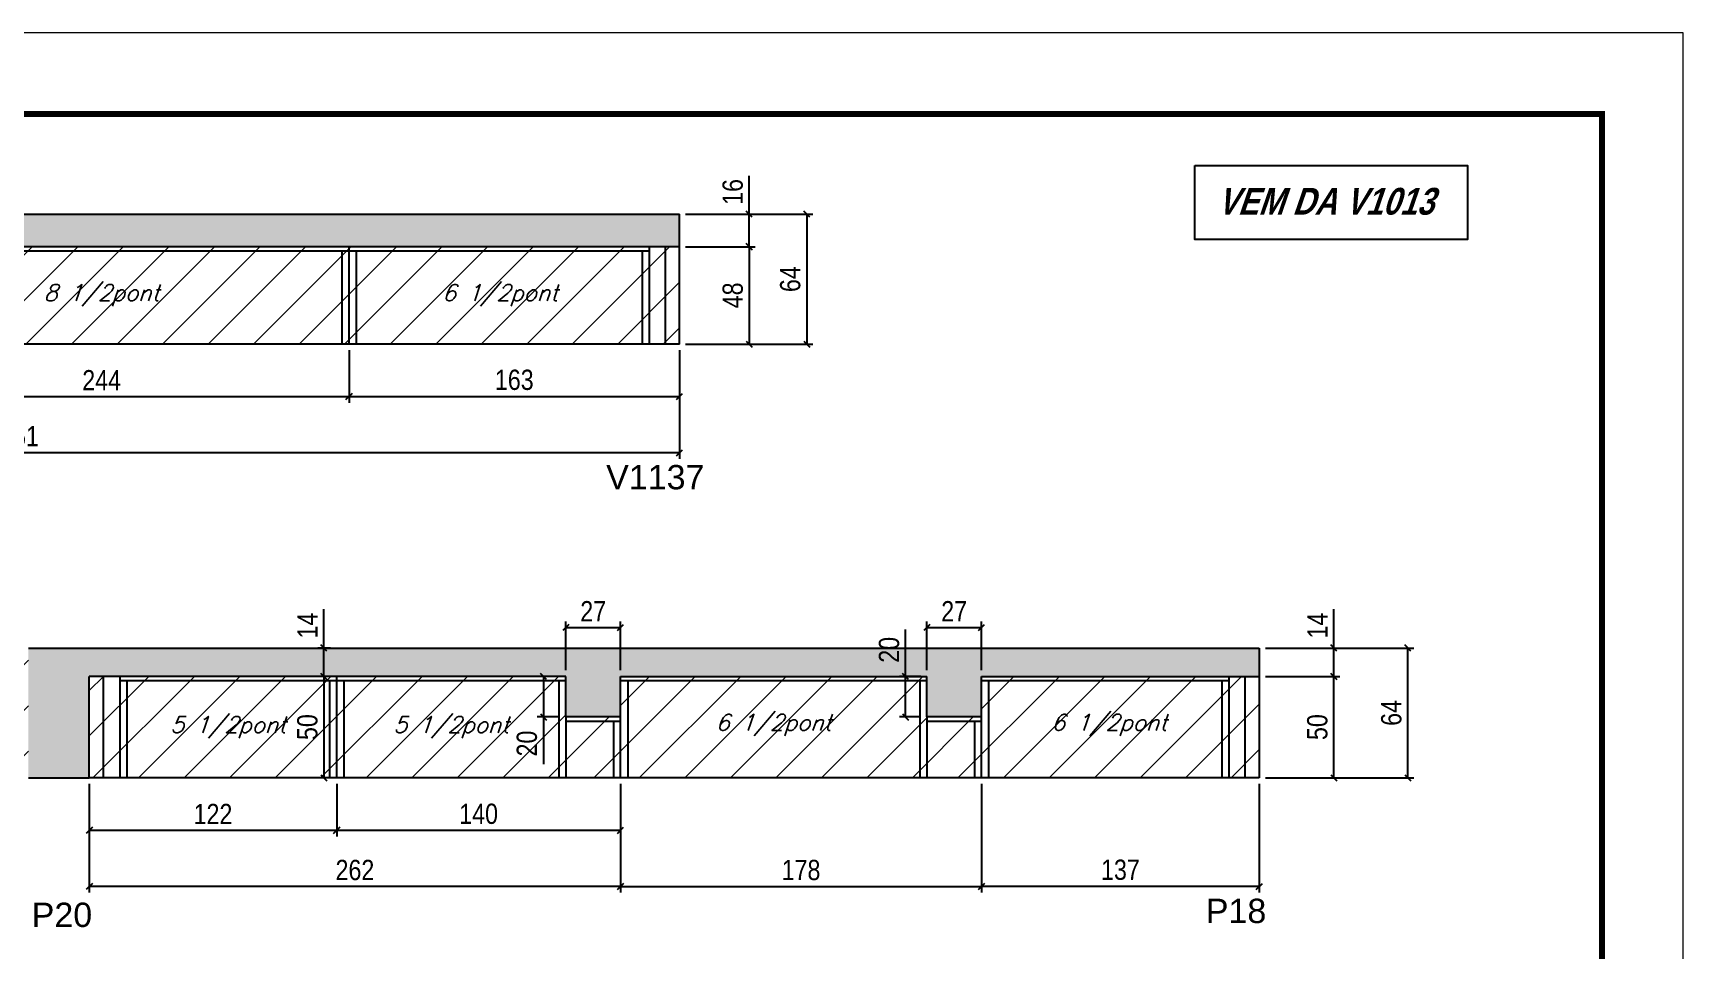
# Model space of a CAD drawing. Extents: x 3309 to 9563, y -2522 to 14608.
# Drawn here: x 5579 to 6393, y 10710 to 11162 of the extents above; entities that cross this region are included whole.
import ezdxf

# ---------------------------------------------------------------- set-up
doc = ezdxf.new("R2010")
doc.units = 0
doc.linetypes.add('DASHED', pattern=[0.75, 0.5, -0.25])
for name, color, linetype in [('5', 5, 'Continuous'), ('COTA', 241, 'Continuous'), ('NOMENCLATURA', 7, 'Continuous'), ('Painéis', 200, 'Continuous'), ('SARR_2.2x7', 40, 'Continuous'), ('SARR_3.5x7', 81, 'Continuous'), ('texto', 7, 'Continuous')]:
    doc.layers.add(name, color=color, linetype=linetype)
for name, color, linetype, lineweight in [('Folhas', 255, 'Continuous', 9), ('Hachura', 251, 'Continuous', 9), ('SARRAFO DE PRESSAO', 251, 'DASHED', 9)]:
    doc.layers.add(name, color=color, linetype=linetype, lineweight=lineweight)
doc.styles.add('COTA TECNICA', font='techl___.ttf', dxfattribs={"height": 10})
doc.styles.add('Romans', font='romans.shx')
doc.styles.get("Standard").update_dxf_attribs({"font": 'arial.ttf'})
doc.styles.add('TECNICA', font='techb___.ttf', dxfattribs={"height": 10})
doc.dimstyles.new('PAINEL', dxfattribs={"dimtxt": 10, "dimasz": 3, "dimexe": 3, "dimexo": 3, "dimgap": 3, "dimtad": 1, "dimdec": 1, "dimzin": 12, "dimdsep": 46, "dimtxsty": 'COTA TECNICA', "dimblk1": 'OBLIQUE', "dimblk2": 'OBLIQUE', "dimsah": 1, "dimcen": 0.9, "dimclrd": 4, "dimclre": 4, "dimclrt": 240, "dimadec": 1, "dimazin": 3, "dimtfac": 1, "dimtdec": 1, "dimtmove": 0, "dimatfit": 3, "dimfxl": 1, "dimtolj": 1, "dimtzin": 12, "dimarcsym": 0})

# ---------------------------------------------------------------- blocks, each defined once
blk = doc.blocks.new('9999999999')
at = {"layer": 'Folhas'}
blk.add_lwpolyline([(98138.98, 34190.21), (99623.98, 34190.21), (99623.98, 35240.21), (98138.98, 35240.21)], close=True, dxfattribs=at)
at = {"layer": 'Folhas', "color": 30, "const_width": 3}
blk.add_lwpolyline([(98213.98, 34230.21), (99583.98, 34230.21), (99583.98, 35200.21), (98213.98, 35200.21)], close=True, dxfattribs=at)
blk = doc.blocks.new('_Oblique')
at = {"color": 0, "linetype": 'ByBlock', "lineweight": -2}
blk.add_line((-0.5, -0.5), (0.5, 0.5), dxfattribs=at)
blk = doc.blocks.new('*D416')
at = {"layer": 'COTA', "color": 4, "linetype": 'ByBlock', "lineweight": -2, "transparency": 16777216}
for p, q in [((5247.01, 11005.75), (5247.01, 10952.12)), ((5898.01, 11005.75), (5898.01, 10952.12)), ((5898.01, 10955.12), (5247.01, 10955.12))]:
    blk.add_line(p, q, dxfattribs=at)
at = {"layer": 'Defpoints', "color": 0, "linetype": 'ByBlock', "transparency": 16777216}
for p in [(5247.01, 11008.75), (5898.01, 11008.75), (5247.01, 10955.12)]:
    blk.add_point(p, dxfattribs=at)
at = {"layer": 'COTA', "color": 4, "linetype": 'ByBlock', "lineweight": -2, "transparency": 16777216, "xscale": 3, "yscale": 3, "zscale": 3, "rotation": 180}
blk.add_blockref('_Oblique', (5247.01, 10955.12), dxfattribs=at)
at = {"layer": 'COTA', "color": 4, "linetype": 'ByBlock', "lineweight": -2, "transparency": 16777216, "xscale": 3, "yscale": 3, "zscale": 3}
blk.add_blockref('_Oblique', (5898.01, 10955.12), dxfattribs=at)
at = {"layer": 'COTA', "color": 240, "linetype": 'ByBlock', "transparency": 16777216, "insert": (5572.51, 10963.23), "char_height": 10, "attachment_point": 5, "style": 'COTA TECNICA'}
blk.add_mtext('\\A1;651', dxfattribs=at)
blk = doc.blocks.new('*D379')
at = {"layer": 'COTA', "color": 4, "lineweight": -2, "transparency": 16777216}
for p, q in [((5491.01, 11005.75), (5491.01, 10979.83)), ((5735.01, 11005.75), (5735.01, 10979.83)), ((5491.01, 10982.83), (5735.01, 10982.83))]:
    blk.add_line(p, q, dxfattribs=at)
at = {"layer": 'Defpoints', "color": 0, "transparency": 16777216}
for p in [(5491.01, 11008.75, 0), (5735.01, 11008.75, 0), (5735.01, 10982.83)]:
    blk.add_point(p, dxfattribs=at)
at = {"layer": 'COTA', "color": 4, "lineweight": -2, "transparency": 16777216, "xscale": 3, "yscale": 3, "zscale": 3, "rotation": 180}
blk.add_blockref('_Oblique', (5491.01, 10982.83), dxfattribs=at)
at = {"layer": 'COTA', "color": 4, "lineweight": -2, "transparency": 16777216, "xscale": 3, "yscale": 3, "zscale": 3}
blk.add_blockref('_Oblique', (5735.01, 10982.83), dxfattribs=at)
at = {"layer": 'COTA', "color": 240, "transparency": 16777216, "insert": (5613.01, 10990.91), "char_height": 10, "attachment_point": 5, "style": 'COTA TECNICA'}
blk.add_mtext('\\A1;244', dxfattribs=at)
blk = doc.blocks.new('*D380')
at = {"layer": 'COTA', "color": 4, "lineweight": -2, "transparency": 16777216}
for p, q in [((5901.01, 11072.75), (5963.73, 11072.75)), ((5960.73, 11072.75), (5960.73, 11008.75)), ((5901.01, 11008.75), (5963.73, 11008.75))]:
    blk.add_line(p, q, dxfattribs=at)
at = {"layer": 'Defpoints', "color": 0, "transparency": 16777216}
for p in [(5898.01, 11072.75, 0), (5898.01, 11008.75, 0), (5960.73, 11008.75)]:
    blk.add_point(p, dxfattribs=at)
at = {"layer": 'COTA', "color": 4, "lineweight": -2, "transparency": 16777216, "xscale": 3, "yscale": 3, "zscale": 3}
for p, rotation in [((5960.73, 11072.75), 90), ((5960.73, 11008.75), 270)]:
    blk.add_blockref('_Oblique', p, dxfattribs=dict(at, rotation=rotation))
at = {"layer": 'COTA', "color": 240, "transparency": 16777216, "insert": (5952.63, 11040.75), "char_height": 10, "attachment_point": 5, "rotation": 90, "style": 'COTA TECNICA'}
blk.add_mtext('\\A1;64', dxfattribs=at)
blk = doc.blocks.new('*D406')
at = {"layer": 'COTA', "color": 4, "lineweight": -2, "transparency": 16777216}
for p, q in [((5735.01, 11005.75), (5735.01, 10979.83)), ((5898.01, 11005.75), (5898.01, 10979.83)), ((5735.01, 10982.83), (5898.01, 10982.83))]:
    blk.add_line(p, q, dxfattribs=at)
at = {"layer": 'Defpoints', "color": 0, "transparency": 16777216}
for p in [(5735.01, 11008.75, 0), (5898.01, 11008.75, 0), (5898.01, 10982.83)]:
    blk.add_point(p, dxfattribs=at)
at = {"layer": 'COTA', "color": 4, "lineweight": -2, "transparency": 16777216, "xscale": 3, "yscale": 3, "zscale": 3, "rotation": 180}
blk.add_blockref('_Oblique', (5735.01, 10982.83), dxfattribs=at)
at = {"layer": 'COTA', "color": 4, "lineweight": -2, "transparency": 16777216, "xscale": 3, "yscale": 3, "zscale": 3}
blk.add_blockref('_Oblique', (5898.01, 10982.83), dxfattribs=at)
at = {"layer": 'COTA', "color": 240, "transparency": 16777216, "insert": (5816.51, 10991.05), "char_height": 10, "attachment_point": 5, "style": 'COTA TECNICA'}
blk.add_mtext('\\A1;163', dxfattribs=at)
blk = doc.blocks.new('*D407')
at = {"layer": 'COTA', "color": 4, "lineweight": -2, "transparency": 16777216}
for p, q in [((5901.01, 11056.75), (5935.37, 11056.75)), ((5932.37, 11056.75), (5932.37, 11008.75)), ((5901.01, 11008.75), (5935.37, 11008.75))]:
    blk.add_line(p, q, dxfattribs=at)
at = {"layer": 'Defpoints', "color": 0, "transparency": 16777216}
for p in [(5898.01, 11056.75, 0), (5898.01, 11008.75, 0), (5932.37, 11008.75)]:
    blk.add_point(p, dxfattribs=at)
at = {"layer": 'COTA', "color": 4, "lineweight": -2, "transparency": 16777216, "xscale": 3, "yscale": 3, "zscale": 3}
for p, rotation in [((5932.37, 11056.75), 90), ((5932.37, 11008.75), 270)]:
    blk.add_blockref('_Oblique', p, dxfattribs=dict(at, rotation=rotation))
at = {"layer": 'COTA', "color": 240, "transparency": 16777216, "insert": (5924.28, 11032.75), "char_height": 10, "attachment_point": 5, "rotation": 90, "style": 'COTA TECNICA'}
blk.add_mtext('\\A1;48', dxfattribs=at)
blk = doc.blocks.new('*D408')
at = {"layer": 'COTA', "color": 4, "lineweight": -2, "transparency": 16777216}
for p, q in [((5932.37, 11072.75), (5932.37, 11091.76)), ((5901.01, 11072.75), (5935.37, 11072.75)), ((5932.37, 11056.75), (5932.37, 11072.75)), ((5901.01, 11056.75), (5935.37, 11056.75))]:
    blk.add_line(p, q, dxfattribs=at)
at = {"layer": 'Defpoints', "color": 0, "transparency": 16777216}
for p in [(5898.01, 11072.75, 0), (5932.37, 11072.75), (5898.01, 11056.75, 0)]:
    blk.add_point(p, dxfattribs=at)
at = {"layer": 'COTA', "color": 4, "lineweight": -2, "transparency": 16777216, "xscale": 3, "yscale": 3, "zscale": 3}
for p, rotation in [((5932.37, 11072.75), 90), ((5932.37, 11056.75), 270)]:
    blk.add_blockref('_Oblique', p, dxfattribs=dict(at, rotation=rotation))
at = {"layer": 'COTA', "color": 240, "transparency": 16777216, "insert": (5924.27, 11083.76), "char_height": 10, "attachment_point": 5, "rotation": 90, "style": 'COTA TECNICA'}
blk.add_mtext('\\A1;16', dxfattribs=at)
blk = doc.blocks.new('*D417')
at = {"layer": 'COTA', "color": 4, "linetype": 'ByBlock', "lineweight": -2, "transparency": 16777216}
for p, q in [((5728.93, 10791.85), (5728.93, 10765.94)), ((5868.93, 10791.85), (5868.93, 10765.94)), ((5868.93, 10768.94), (5728.93, 10768.94))]:
    blk.add_line(p, q, dxfattribs=at)
at = {"layer": 'Defpoints', "color": 0, "linetype": 'ByBlock', "transparency": 16777216}
for p in [(5728.93, 10794.85), (5868.93, 10794.85), (5728.93, 10768.94)]:
    blk.add_point(p, dxfattribs=at)
at = {"layer": 'COTA', "color": 4, "linetype": 'ByBlock', "lineweight": -2, "transparency": 16777216, "xscale": 3, "yscale": 3, "zscale": 3, "rotation": 180}
blk.add_blockref('_Oblique', (5728.93, 10768.94), dxfattribs=at)
at = {"layer": 'COTA', "color": 4, "linetype": 'ByBlock', "lineweight": -2, "transparency": 16777216, "xscale": 3, "yscale": 3, "zscale": 3}
blk.add_blockref('_Oblique', (5868.93, 10768.94), dxfattribs=at)
at = {"layer": 'COTA', "color": 240, "linetype": 'ByBlock', "transparency": 16777216, "insert": (5798.93, 10777.04), "char_height": 10, "attachment_point": 5, "style": 'COTA TECNICA'}
blk.add_mtext('\\A1;140', dxfattribs=at)
blk = doc.blocks.new('*D418')
at = {"layer": 'COTA', "color": 4, "linetype": 'ByBlock', "lineweight": -2, "transparency": 16777216}
for p, q in [((5606.93, 10791.85), (5606.93, 10765.94)), ((5728.93, 10791.85), (5728.93, 10765.94)), ((5728.93, 10768.94), (5606.93, 10768.94))]:
    blk.add_line(p, q, dxfattribs=at)
at = {"layer": 'Defpoints', "color": 0, "linetype": 'ByBlock', "transparency": 16777216}
for p in [(5606.93, 10794.85), (5728.93, 10794.85), (5606.93, 10768.94)]:
    blk.add_point(p, dxfattribs=at)
at = {"layer": 'COTA', "color": 4, "linetype": 'ByBlock', "lineweight": -2, "transparency": 16777216, "xscale": 3, "yscale": 3, "zscale": 3, "rotation": 180}
blk.add_blockref('_Oblique', (5606.93, 10768.94), dxfattribs=at)
at = {"layer": 'COTA', "color": 4, "linetype": 'ByBlock', "lineweight": -2, "transparency": 16777216, "xscale": 3, "yscale": 3, "zscale": 3}
blk.add_blockref('_Oblique', (5728.93, 10768.94), dxfattribs=at)
at = {"layer": 'COTA', "color": 240, "linetype": 'ByBlock', "transparency": 16777216, "insert": (5667.93, 10777), "char_height": 10, "attachment_point": 5, "style": 'COTA TECNICA'}
blk.add_mtext('\\A1;122', dxfattribs=at)
blk = doc.blocks.new('*D422')
at = {"layer": 'COTA', "color": 4, "linetype": 'ByBlock', "lineweight": -2, "transparency": 16777216}
for p, q in [((5606.93, 10791.85), (5606.93, 10738.23)), ((5868.93, 10791.85), (5868.93, 10738.23)), ((5868.93, 10741.23), (5606.93, 10741.23))]:
    blk.add_line(p, q, dxfattribs=at)
at = {"layer": 'Defpoints', "color": 0, "linetype": 'ByBlock', "transparency": 16777216}
for p in [(5606.93, 10794.85), (5868.93, 10794.85), (5606.93, 10741.23)]:
    blk.add_point(p, dxfattribs=at)
at = {"layer": 'COTA', "color": 4, "linetype": 'ByBlock', "lineweight": -2, "transparency": 16777216, "xscale": 3, "yscale": 3, "zscale": 3, "rotation": 180}
blk.add_blockref('_Oblique', (5606.93, 10741.23), dxfattribs=at)
at = {"layer": 'COTA', "color": 4, "linetype": 'ByBlock', "lineweight": -2, "transparency": 16777216, "xscale": 3, "yscale": 3, "zscale": 3}
blk.add_blockref('_Oblique', (5868.93, 10741.23), dxfattribs=at)
at = {"layer": 'COTA', "color": 240, "linetype": 'ByBlock', "transparency": 16777216, "insert": (5737.93, 10749.33), "char_height": 10, "attachment_point": 5, "style": 'COTA TECNICA'}
blk.add_mtext('\\A1;262', dxfattribs=at)
blk = doc.blocks.new('*D423')
at = {"layer": 'COTA', "color": 4, "lineweight": -2, "transparency": 16777216}
for p, q in [((5868.93, 10791.85), (5868.93, 10738.23)), ((6046.93, 10791.85), (6046.93, 10738.23)), ((5868.93, 10741.23), (6046.93, 10741.23))]:
    blk.add_line(p, q, dxfattribs=at)
at = {"layer": 'Defpoints', "color": 0, "transparency": 16777216}
for p in [(5868.93, 10794.85), (6046.93, 10794.85), (6046.93, 10741.23)]:
    blk.add_point(p, dxfattribs=at)
at = {"layer": 'COTA', "color": 4, "lineweight": -2, "transparency": 16777216, "xscale": 3, "yscale": 3, "zscale": 3, "rotation": 180}
blk.add_blockref('_Oblique', (5868.93, 10741.23), dxfattribs=at)
at = {"layer": 'COTA', "color": 4, "lineweight": -2, "transparency": 16777216, "xscale": 3, "yscale": 3, "zscale": 3}
blk.add_blockref('_Oblique', (6046.93, 10741.23), dxfattribs=at)
at = {"layer": 'COTA', "color": 240, "transparency": 16777216, "insert": (5957.93, 10749.32), "char_height": 10, "attachment_point": 5, "style": 'COTA TECNICA'}
blk.add_mtext('\\A1;178', dxfattribs=at)
blk = doc.blocks.new('*D424')
at = {"layer": 'COTA', "color": 4, "lineweight": -2, "transparency": 16777216}
for p, q in [((5838.93, 10844.85), (5827.86, 10844.85)), ((5830.86, 10844.85), (5830.86, 10824.85)), ((5838.93, 10824.85), (5827.86, 10824.85)), ((5830.86, 10824.85), (5830.86, 10801.64))]:
    blk.add_line(p, q, dxfattribs=at)
at = {"layer": 'Defpoints', "color": 0, "transparency": 16777216}
for p in [(5841.93, 10844.85), (5830.86, 10824.85), (5841.93, 10824.85)]:
    blk.add_point(p, dxfattribs=at)
at = {"layer": 'COTA', "color": 4, "lineweight": -2, "transparency": 16777216, "xscale": 3, "yscale": 3, "zscale": 3}
for p, rotation in [((5830.86, 10844.85), 90), ((5830.86, 10824.85), 270)]:
    blk.add_blockref('_Oblique', p, dxfattribs=dict(at, rotation=rotation))
at = {"layer": 'COTA', "color": 240, "transparency": 16777216, "insert": (5822.76, 10811.75), "char_height": 10, "attachment_point": 5, "rotation": 90, "style": 'COTA TECNICA'}
blk.add_mtext('\\A1;20', dxfattribs=at)
blk = doc.blocks.new('*D425')
at = {"layer": 'COTA', "color": 4, "lineweight": -2, "transparency": 16777216}
for p, q in [((5841.93, 10847.85), (5841.93, 10871.92)), ((5868.93, 10847.85), (5868.93, 10871.92)), ((5841.93, 10868.92), (5868.93, 10868.92))]:
    blk.add_line(p, q, dxfattribs=at)
at = {"layer": 'Defpoints', "color": 0, "transparency": 16777216}
for p in [(5868.93, 10868.92), (5841.93, 10844.85), (5868.93, 10844.85)]:
    blk.add_point(p, dxfattribs=at)
at = {"layer": 'COTA', "color": 4, "lineweight": -2, "transparency": 16777216, "xscale": 3, "yscale": 3, "zscale": 3, "rotation": 180}
blk.add_blockref('_Oblique', (5841.93, 10868.92), dxfattribs=at)
at = {"layer": 'COTA', "color": 4, "lineweight": -2, "transparency": 16777216, "xscale": 3, "yscale": 3, "zscale": 3}
blk.add_blockref('_Oblique', (5868.93, 10868.92), dxfattribs=at)
at = {"layer": 'COTA', "color": 240, "transparency": 16777216, "insert": (5855.43, 10876.99), "char_height": 10, "attachment_point": 5, "style": 'COTA TECNICA'}
blk.add_mtext('\\A1;27', dxfattribs=at)
blk = doc.blocks.new('*D426')
at = {"layer": 'COTA', "color": 4, "lineweight": -2, "transparency": 16777216}
for p, q in [((6019.93, 10847.85), (6019.93, 10871.92)), ((6046.93, 10847.85), (6046.93, 10871.92)), ((6019.93, 10868.92), (6046.93, 10868.92))]:
    blk.add_line(p, q, dxfattribs=at)
at = {"layer": 'Defpoints', "color": 0, "transparency": 16777216}
for p in [(6046.93, 10868.92), (6019.93, 10844.85), (6046.93, 10844.85)]:
    blk.add_point(p, dxfattribs=at)
at = {"layer": 'COTA', "color": 4, "lineweight": -2, "transparency": 16777216, "xscale": 3, "yscale": 3, "zscale": 3, "rotation": 180}
blk.add_blockref('_Oblique', (6019.93, 10868.92), dxfattribs=at)
at = {"layer": 'COTA', "color": 4, "lineweight": -2, "transparency": 16777216, "xscale": 3, "yscale": 3, "zscale": 3}
blk.add_blockref('_Oblique', (6046.93, 10868.92), dxfattribs=at)
at = {"layer": 'COTA', "color": 240, "transparency": 16777216, "insert": (6033.43, 10876.99), "char_height": 10, "attachment_point": 5, "style": 'COTA TECNICA'}
blk.add_mtext('\\A1;27', dxfattribs=at)
blk = doc.blocks.new('*D419')
at = {"layer": 'COTA', "color": 4, "lineweight": -2, "transparency": 16777216}
for p, q in [((6186.93, 10844.85), (6223.68, 10844.85)), ((6220.68, 10794.85), (6220.68, 10844.85)), ((6186.93, 10794.85), (6223.68, 10794.85))]:
    blk.add_line(p, q, dxfattribs=at)
at = {"layer": 'Defpoints', "color": 0, "transparency": 16777216}
for p in [(6183.93, 10844.85), (6220.68, 10844.85), (6183.93, 10794.85)]:
    blk.add_point(p, dxfattribs=at)
at = {"layer": 'COTA', "color": 4, "lineweight": -2, "transparency": 16777216, "xscale": 3, "yscale": 3, "zscale": 3}
for p, rotation in [((6220.68, 10844.85), 90), ((6220.68, 10794.85), 270)]:
    blk.add_blockref('_Oblique', p, dxfattribs=dict(at, rotation=rotation))
at = {"layer": 'COTA', "color": 240, "transparency": 16777216, "insert": (6212.57, 10819.85), "char_height": 10, "attachment_point": 5, "rotation": 90, "style": 'COTA TECNICA'}
blk.add_mtext('\\A1;50', dxfattribs=at)
blk = doc.blocks.new('*D420')
at = {"layer": 'COTA', "color": 4, "lineweight": -2, "transparency": 16777216}
for p, q in [((6220.68, 10858.85), (6220.68, 10877.97)), ((6186.93, 10858.85), (6223.68, 10858.85)), ((6220.68, 10844.85), (6220.68, 10858.85)), ((6186.93, 10844.85), (6223.68, 10844.85))]:
    blk.add_line(p, q, dxfattribs=at)
at = {"layer": 'Defpoints', "color": 0, "transparency": 16777216}
for p in [(6183.93, 10858.85), (6220.68, 10858.85), (6183.93, 10844.85)]:
    blk.add_point(p, dxfattribs=at)
at = {"layer": 'COTA', "color": 4, "lineweight": -2, "transparency": 16777216, "xscale": 3, "yscale": 3, "zscale": 3}
for p, rotation in [((6220.68, 10858.85), 90), ((6220.68, 10844.85), 270)]:
    blk.add_blockref('_Oblique', p, dxfattribs=dict(at, rotation=rotation))
at = {"layer": 'COTA', "color": 240, "transparency": 16777216, "insert": (6212.61, 10869.91), "char_height": 10, "attachment_point": 5, "rotation": 90, "style": 'COTA TECNICA'}
blk.add_mtext('\\A1;14', dxfattribs=at)
blk = doc.blocks.new('*D421')
at = {"layer": 'COTA', "color": 4, "lineweight": -2, "transparency": 16777216}
for p, q in [((6186.93, 10858.85), (6260.17, 10858.85)), ((6257.17, 10794.85), (6257.17, 10858.85)), ((6186.93, 10794.85), (6260.17, 10794.85))]:
    blk.add_line(p, q, dxfattribs=at)
at = {"layer": 'Defpoints', "color": 0, "transparency": 16777216}
for p in [(6183.93, 10858.85), (6257.17, 10858.85), (6183.93, 10794.85)]:
    blk.add_point(p, dxfattribs=at)
at = {"layer": 'COTA', "color": 4, "lineweight": -2, "transparency": 16777216, "xscale": 3, "yscale": 3, "zscale": 3}
for p, rotation in [((6257.17, 10858.85), 90), ((6257.17, 10794.85), 270)]:
    blk.add_blockref('_Oblique', p, dxfattribs=dict(at, rotation=rotation))
at = {"layer": 'COTA', "color": 240, "transparency": 16777216, "insert": (6249.07, 10826.85), "char_height": 10, "attachment_point": 5, "rotation": 90, "style": 'COTA TECNICA'}
blk.add_mtext('\\A1;64', dxfattribs=at)
blk = doc.blocks.new('*D427')
at = {"layer": 'COTA', "color": 4, "lineweight": -2, "transparency": 16777216}
for p, q in [((6046.93, 10791.85), (6046.93, 10738.23)), ((6183.93, 10791.85), (6183.93, 10738.23)), ((6183.93, 10741.23), (6046.93, 10741.23))]:
    blk.add_line(p, q, dxfattribs=at)
at = {"layer": 'Defpoints', "color": 0, "transparency": 16777216}
for p in [(6046.93, 10794.85), (6183.93, 10794.85), (6046.93, 10741.23)]:
    blk.add_point(p, dxfattribs=at)
at = {"layer": 'COTA', "color": 4, "lineweight": -2, "transparency": 16777216, "xscale": 3, "yscale": 3, "zscale": 3, "rotation": 180}
blk.add_blockref('_Oblique', (6046.93, 10741.23), dxfattribs=at)
at = {"layer": 'COTA', "color": 4, "lineweight": -2, "transparency": 16777216, "xscale": 3, "yscale": 3, "zscale": 3}
blk.add_blockref('_Oblique', (6183.93, 10741.23), dxfattribs=at)
at = {"layer": 'COTA', "color": 240, "transparency": 16777216, "insert": (6115.43, 10749.45), "char_height": 10, "attachment_point": 5, "style": 'COTA TECNICA'}
blk.add_mtext('\\A1;137', dxfattribs=at)
blk = doc.blocks.new('*D428')
at = {"layer": 'COTA', "color": 4, "lineweight": -2, "transparency": 16777216}
for p, q in [((6009.48, 10844.85), (6009.48, 10868.06)), ((6016.93, 10844.85), (6006.48, 10844.85)), ((6009.48, 10824.85), (6009.48, 10844.85)), ((6016.93, 10824.85), (6006.48, 10824.85))]:
    blk.add_line(p, q, dxfattribs=at)
at = {"layer": 'Defpoints', "color": 0, "transparency": 16777216}
for p in [(6009.48, 10844.85), (6019.93, 10844.85), (6019.93, 10824.85)]:
    blk.add_point(p, dxfattribs=at)
at = {"layer": 'COTA', "color": 4, "lineweight": -2, "transparency": 16777216, "xscale": 3, "yscale": 3, "zscale": 3}
for p, rotation in [((6009.48, 10844.85), 90), ((6009.48, 10824.85), 270)]:
    blk.add_blockref('_Oblique', p, dxfattribs=dict(at, rotation=rotation))
at = {"layer": 'COTA', "color": 240, "transparency": 16777216, "insert": (6001.38, 10857.96), "char_height": 10, "attachment_point": 5, "rotation": 90, "style": 'COTA TECNICA'}
blk.add_mtext('\\A1;20', dxfattribs=at)
blk = doc.blocks.new('*D429')
at = {"layer": 'COTA', "color": 4, "lineweight": -2, "transparency": 16777216}
for p, q in [((5725.93, 10844.85), (5719.61, 10844.85)), ((5722.61, 10844.85), (5722.61, 10794.85)), ((5725.93, 10794.85), (5719.61, 10794.85))]:
    blk.add_line(p, q, dxfattribs=at)
at = {"layer": 'Defpoints', "color": 0, "transparency": 16777216}
for p in [(5728.93, 10844.85, 0), (5722.61, 10794.85), (5728.93, 10794.85, 0)]:
    blk.add_point(p, dxfattribs=at)
at = {"layer": 'COTA', "color": 4, "lineweight": -2, "transparency": 16777216, "xscale": 3, "yscale": 3, "zscale": 3}
for p, rotation in [((5722.61, 10844.85), 90), ((5722.61, 10794.85), 270)]:
    blk.add_blockref('_Oblique', p, dxfattribs=dict(at, rotation=rotation))
at = {"layer": 'COTA', "color": 240, "transparency": 16777216, "insert": (5714.5, 10819.85), "char_height": 10, "attachment_point": 5, "rotation": 90, "style": 'COTA TECNICA'}
blk.add_mtext('\\A1;50', dxfattribs=at)
blk = doc.blocks.new('*D430')
at = {"layer": 'COTA', "color": 4, "lineweight": -2, "transparency": 16777216}
for p, q in [((5722.61, 10858.85), (5722.61, 10877.97)), ((5725.93, 10858.85), (5719.61, 10858.85)), ((5722.61, 10844.85), (5722.61, 10858.85)), ((5725.93, 10844.85), (5719.61, 10844.85))]:
    blk.add_line(p, q, dxfattribs=at)
at = {"layer": 'Defpoints', "color": 0, "transparency": 16777216}
for p in [(5722.61, 10858.85), (5728.93, 10858.85, 0), (5728.93, 10844.85, 0)]:
    blk.add_point(p, dxfattribs=at)
at = {"layer": 'COTA', "color": 4, "lineweight": -2, "transparency": 16777216, "xscale": 3, "yscale": 3, "zscale": 3}
for p, rotation in [((5722.61, 10858.85), 90), ((5722.61, 10844.85), 270)]:
    blk.add_blockref('_Oblique', p, dxfattribs=dict(at, rotation=rotation))
at = {"layer": 'COTA', "color": 240, "transparency": 16777216, "insert": (5714.54, 10869.91), "char_height": 10, "attachment_point": 5, "rotation": 90, "style": 'COTA TECNICA'}
blk.add_mtext('\\A1;14', dxfattribs=at)

msp = doc.modelspace()

# ---------------------------------------------------------------- hatches: boundary and pattern name
at = {"layer": 'COTA'}
h = msp.add_hatch(dxfattribs=at)
h.set_pattern_fill('AR-CONC', color=256, scale=0.03)
h.set_pattern_definition([(50, (-1679.728, -2203.2577), (5.4655401, -0.4781726), [0.5715, -6.2865]), (355, (-1679.728, -2203.2577), (-1.0573026, 5.7317054), [0.4572, -5.0292175]), (100.451445, (-1679.2727, -2203.2975), (4.4082374, 5.2535326), [0.4857003, -5.3427073]), (46.1842, (-1679.728, -2201.734), (8.1323712, -1.2612698), [0.85725, -9.42975]), (96.63556, (-1679.0505, -2201.839), (7.122124, 7.4227837), [0.7285507, -8.0140682]), (351.18415, (-1679.728, -2201.734), (7.122124, 7.4227837), [0.685799, -7.543792]), (21, (-1678.966, -2202.1147), (4.5484317, -3.067956), [0.5715, -6.2865]), (326, (-1678.966, -2202.1147), (1.8540609, 5.525639), [0.4572, -5.0292]), (71.451445, (-1678.587, -2202.3703), (6.4024926, 2.457683), [0.4857003, -5.3426981]), (37.5, (-1679.7281, -2203.2577), (0.0926581, 2.53665117), [0, -4.96824, 0, -5.1054, 0, -5.04825]), (7.5, (-1679.7281, -2203.2577), (2.00458988, 3.00541724), [0, -2.91084, 0, -4.85394, 0, -1.92405]), (327.5, (-1681.4274, -2203.2577), (4.06771786, -0.17186232), [0, -1.905, 0, -5.9436, 0, -7.8867]), (317.5, (-1682.1894, -2203.2577), (4.44387544, 0.7627947), [0, -2.4765, 0, -3.94716, 0, -5.6007])])
h.paths.add_polyline_path([(5898.01, 11056.75), (5898.01, 11072.75), (5247.01, 11072.75), (5247.01, 11056.75)])
h = msp.add_hatch(dxfattribs=at)
h.set_pattern_fill('AR-CONC', color=256, scale=0.03)
h.set_pattern_definition([(50, (-1598.5, 0), (5.46554, -0.4781726), [0.5715, -6.2865]), (355, (-1598.5, 0), (-1.0573026, 5.7317054), [0.4572, -5.0292175]), (100.451445, (-1598.0445, -0.04), (4.4082374, 5.2535326), [0.4857003, -5.3427073]), (46.1842, (-1598.5, 1.524), (8.1323712, -1.26127), [0.85725, -9.42975]), (96.63556, (-1597.822, 1.419), (7.122124, 7.4227837), [0.7285507, -8.014068]), (351.18415, (-1598.5, 1.524), (7.122124, 7.422784), [0.685799, -7.543792]), (21, (-1597.738, 1.143), (4.5484317, -3.067956), [0.5715, -6.2865]), (326, (-1597.738, 1.143), (1.8540609, 5.525639), [0.4572, -5.0292]), (71.451445, (-1597.359, 0.8873), (6.4024926, 2.457683), [0.4857003, -5.3426981]), (37.5, (-1598.5, 0), (0.0926581, 2.53665117), [0, -4.96824, 0, -5.1054, 0, -5.04825]), (7.5, (-1598.5, 0), (2.0045899, 3.00541724), [0, -2.91084, 0, -4.85394, 0, -1.92405]), (327.5, (-1600.1993, 0), (4.06771786, -0.17186232), [0, -1.905, 0, -5.9436, 0, -7.8867]), (317.5, (-1600.9613, 0), (4.4438754, 0.7627947), [0, -2.4765, 0, -3.94716, 0, -5.6007])])
h.paths.add_polyline_path([(5841.93, 10844.85), (5841.93, 10824.85), (5868.93, 10824.85), (5868.93, 10844.85), (6019.93, 10844.85), (6019.93, 10824.85), (6046.93, 10824.85), (6046.93, 10844.85), (6183.93, 10844.85), (6183.93, 10858.85), (5576.93, 10858.85), (5576.93, 10794.85), (5606.93, 10794.85), (5606.93, 10844.85)])
at = {"layer": 'Hachura'}
h = msp.add_hatch(dxfattribs=at)
h.set_pattern_fill('ANSI31', color=256, scale=5)
h.paths.add_polyline_path([(5491.01, 11056.75), (5247.01, 11056.75), (5247.01, 11008.75), (5491.01, 11008.75)])
h.paths.add_polyline_path([(5735.01, 11056.75), (5491.01, 11056.75), (5491.01, 11008.75), (5735.01, 11008.75)])
h.paths.add_polyline_path([(5898.01, 11056.75), (5735.01, 11056.75), (5735.01, 11008.75), (5898.01, 11008.75)])
h = msp.add_hatch(dxfattribs=at)
h.set_pattern_fill('ANSI31', color=256, scale=5)
h.paths.add_polyline_path([(5102.93, 10844.85), (5029.96, 10844.85), (5029.96, 10794.85), (5102.93, 10794.85)])
h.paths.add_polyline_path([(5346.93, 10844.85), (5102.93, 10844.85), (5102.93, 10794.85), (5346.93, 10794.85)])
h.paths.add_polyline_path([(5454.93, 10858.85), (5376.93, 10858.85), (5376.93, 10794.85), (5454.93, 10794.85)])
h.paths.add_polyline_path([(5576.93, 10858.85), (5454.93, 10858.85), (5454.93, 10794.85), (5576.93, 10794.85)])
h.paths.add_polyline_path([(5728.93, 10844.85), (5606.93, 10844.85), (5606.93, 10794.85), (5728.93, 10794.85)])
h.paths.add_polyline_path([(5841.93, 10844.85), (5728.93, 10844.85), (5728.93, 10794.85), (5868.93, 10794.85), (5868.93, 10824.85), (5841.93, 10824.85)])
h.paths.add_polyline_path([(6046.93, 10824.85), (6019.93, 10824.85), (6019.93, 10844.85), (5868.93, 10844.85), (5868.93, 10794.85), (6046.93, 10794.85)])
h.paths.add_polyline_path([(6183.93, 10844.85), (6046.93, 10844.85), (6046.93, 10794.85), (6183.93, 10794.85)])

# ---------------------------------------------------------------- linework, layer by layer
at = {"layer": 'COTA'}
for p, q in [((5247.01, 11072.75, 0), (5898.01, 11072.75, 0)), ((5898.01, 11056.75, 0), (5898.01, 11072.75, 0)), ((5576.93, 10858.85, 0), (6183.93, 10858.85, 0)), ((6183.93, 10858.85, 0), (6183.93, 10844.85, 0)), ((5841.93, 10824.85, 0), (5841.93, 10794.85, 0)), ((6019.93, 10824.85, 0), (6019.93, 10794.85, 0)), ((5576.93, 10794.85, 0), (5606.93, 10794.85, 0))]:
    msp.add_line(p, q, dxfattribs=at)
at = {"layer": 'NOMENCLATURA'}
msp.add_lwpolyline([(6152.07, 11096.72), (6286.61, 11096.72), (6286.61, 11060.26), (6152.07, 11060.26)], close=True, dxfattribs=at)
at = {"layer": 'Painéis', "linetype": 'ByBlock'}
for p, q in [((5898.01, 11056.75, 0), (5247.01, 11056.75, 0)), ((5735.01, 11008.75, 0), (5735.01, 11056.75, 0)), ((5898.01, 11008.75, 0), (5898.01, 11056.75, 0)), ((5898.01, 11008.75, 0), (5247.01, 11008.75, 0)), ((5841.93, 10844.85, 0), (5606.93, 10844.85, 0)), ((5606.93, 10794.85, 0), (5606.93, 10844.85, 0)), ((5728.93, 10794.85, 0), (5728.93, 10844.85, 0)), ((5841.93, 10824.85, 0), (5841.93, 10844.85, 0)), ((5868.93, 10794.85, 0), (5868.93, 10844.85, 0)), ((5868.93, 10844.85, 0), (6019.93, 10844.85, 0)), ((6019.93, 10824.85, 0), (6019.93, 10844.85, 0)), ((6046.93, 10794.85, 0), (6046.93, 10844.85, 0)), ((6046.93, 10844.85, 0), (6183.93, 10844.85, 0)), ((6183.93, 10844.85, 0), (6183.93, 10794.85, 0)), ((5868.93, 10824.85, 0), (5841.93, 10824.85, 0)), ((6046.93, 10824.85, 0), (6019.93, 10824.85, 0)), ((6183.93, 10794.85, 0), (5606.93, 10794.85, 0))]:
    msp.add_line(p, q, dxfattribs=at)
at = {"layer": 'SARR_2.2x7', "linetype": 'Continuous'}
for p, q in [((5735.01, 11054.55, 0), (5491.01, 11054.55, 0)), ((5883.01, 11054.55, 0), (5735.01, 11054.55, 0)), ((5891.01, 11008.75, 0), (5891.01, 11056.75, 0)), ((5613.93, 10794.85, 0), (5613.93, 10844.85, 0)), ((5728.93, 10842.65, 0), (5621.93, 10842.65, 0)), ((5841.93, 10842.65, 0), (5728.93, 10842.65, 0)), ((6019.93, 10842.65, 0), (5868.93, 10842.65, 0)), ((6168.93, 10842.65, 0), (6046.93, 10842.65, 0)), ((6176.93, 10794.85, 0), (6176.93, 10844.85, 0)), ((5868.93, 10822.65, 0), (5841.93, 10822.65, 0)), ((6046.93, 10822.65, 0), (6019.93, 10822.65, 0))]:
    msp.add_line(p, q, dxfattribs=at)
at = {"layer": 'SARR_3.5x7'}
for p, q in [((5731.51, 11054.55, 0), (5731.51, 11008.75, 0)), ((5738.51, 11054.55, 0), (5738.51, 11008.75, 0)), ((5879.51, 11054.55, 0), (5879.51, 11008.75, 0)), ((5883.01, 11056.75, 0), (5883.01, 11008.75, 0)), ((5621.93, 10844.85, 0), (5621.93, 10794.85, 0)), ((5625.43, 10842.65, 0), (5625.43, 10794.85, 0)), ((5725.43, 10842.65, 0), (5725.43, 10794.85, 0)), ((5732.43, 10842.65, 0), (5732.43, 10794.85, 0)), ((5838.43, 10842.65, 0), (5838.43, 10794.85, 0)), ((5872.43, 10842.65, 0), (5872.43, 10794.85, 0)), ((6016.43, 10842.65, 0), (6016.43, 10794.85, 0)), ((6050.43, 10842.65, 0), (6050.43, 10794.85, 0)), ((6165.43, 10842.65, 0), (6165.43, 10794.85, 0)), ((6168.93, 10844.85, 0), (6168.93, 10794.85, 0)), ((5865.43, 10822.65, 0), (5865.43, 10794.85, 0)), ((6043.43, 10822.65, 0), (6043.43, 10794.85, 0))]:
    msp.add_line(p, q, dxfattribs=at)

# ---------------------------------------------------------------- block references
at = {"layer": 'SARRAFO DE PRESSAO', "color": 6, "linetype": 'ByBlock'}
msp.add_blockref('9999999999', (-93231.11, -24078.07), dxfattribs=at)

# ---------------------------------------------------------------- texts
at = {"layer": '5', "linetype": 'Continuous'}
for s, p in [('V1137', (5861.82, 10937.11, 0)), ('P20', (5578.53, 10721.28, 0)), ('P18', (6157.54, 10723.22, 0))]:
    msp.add_text(s, height=12, rotation=0.00004, dxfattribs=at).set_placement(p)
at = {"layer": 'NOMENCLATURA', "insert": (6216.5, 11085.76, 0), "char_height": 13.2, "width": 300.2766, "attachment_point": 2, "style": 'TECNICA'}
msp.add_mtext('{\\Q19;VEM DA V1013}', dxfattribs=at)
at = {"layer": 'texto', "color": 2, "char_height": 8, "attachment_point": 5, "style": 'Romans'}
for s, insert in [('{\\Q19;\\C256;8 1/2pont}', (5613.01, 11032.75, 0)), ('{\\Q19;\\C256;6 1/2pont}', (5809.51, 11032.75, 0)), ('{\\Q19;\\C256;5 1/2pont}', (5675.43, 10819.75, 0)), ('{\\Q19;\\C256;5 1/2pont}', (5785.43, 10819.75, 0)), ('{\\Q19;\\C256;6 1/2pont}', (5944.43, 10820.85, 0)), ('{\\Q19;\\C256;6 1/2pont}', (6109.93, 10820.85, 0))]:
    msp.add_mtext(s, dxfattribs=dict(at, insert=insert))

# ---------------------------------------------------------------- dimensions: what is measured, and where the dimension line sits
at = {"layer": 'COTA'}
for base, p1, p2, picture, middle in [((5932.37, 11072.75), (5898.01, 11056.75, 0), (5898.01, 11072.75, 0), '*D408', (5924.27, 11083.76)), ((5960.73, 11008.75), (5898.01, 11072.75, 0), (5898.01, 11008.75, 0), '*D380', (5952.63, 11040.75)), ((5932.37, 11008.75), (5898.01, 11056.75, 0), (5898.01, 11008.75, 0), '*D407', (5924.28, 11032.75)), ((5722.61, 10858.85), (5728.93, 10844.85, 0), (5728.93, 10858.85, 0), '*D430', (5714.54, 10869.91)), ((6220.68, 10858.85, 0), (6183.93, 10844.85, 0), (6183.93, 10858.85, 0), '*D420', (6212.61, 10869.91, 0)), ((6009.48, 10844.85, 0), (6019.93, 10824.85, 0), (6019.93, 10844.85, 0), '*D428', (6001.38, 10857.96, 0)), ((6257.17, 10858.85, 0), (6183.93, 10794.85, 0), (6183.93, 10858.85, 0), '*D421', (6249.07, 10826.85, 0)), ((5722.61, 10794.85), (5728.93, 10844.85, 0), (5728.93, 10794.85, 0), '*D429', (5714.5, 10819.85)), ((5830.86, 10824.85, 0), (5841.93, 10844.85, 0), (5841.93, 10824.85, 0), '*D424', (5822.76, 10811.75, 0)), ((6220.68, 10844.85, 0), (6183.93, 10794.85, 0), (6183.93, 10844.85, 0), '*D419', (6212.57, 10819.85, 0))]:
    dim = msp.add_linear_dim(base=base, p1=p1, p2=p2, angle=90, dimstyle='PAINEL', dxfattribs=at)
    dim.commit()
    dim.dimension.update_dxf_attribs({"geometry": picture, "text_midpoint": middle})
at = {"layer": 'COTA', "linetype": 'ByBlock'}
for base, p1, p2, picture, middle in [((5247.01, 10955.12, 0), (5898.01, 11008.75, 0), (5247.01, 11008.75, 0), '*D416', (5572.51, 10963.23, 0)), ((5606.93, 10741.23, 0), (5868.93, 10794.85, 0), (5606.93, 10794.85, 0), '*D422', (5737.93, 10749.33, 0)), ((5728.93, 10768.94, 0), (5868.93, 10794.85, 0), (5728.93, 10794.85, 0), '*D417', (5798.93, 10777.04, 0))]:
    dim = msp.add_linear_dim(base=base, p1=p1, p2=p2, angle=180, dimstyle='PAINEL', dxfattribs=at)
    dim.commit()
    dim.dimension.update_dxf_attribs({"geometry": picture, "text_midpoint": middle})
at = {"layer": 'COTA'}
for base, p1, p2, picture, middle in [((5735.01, 10982.83), (5491.01, 11008.75, 0), (5735.01, 11008.75, 0), '*D379', (5613.01, 10990.91)), ((5898.01, 10982.83), (5735.01, 11008.75, 0), (5898.01, 11008.75, 0), '*D406', (5816.51, 10991.05)), ((5868.93, 10868.92, 0), (5841.93, 10844.85, 0), (5868.93, 10844.85, 0), '*D425', (5855.43, 10876.99, 0)), ((6046.93, 10868.92, 0), (6019.93, 10844.85, 0), (6046.93, 10844.85, 0), '*D426', (6033.43, 10876.99, 0)), ((6046.93, 10741.23, 0), (5868.93, 10794.85, 0), (6046.93, 10794.85, 0), '*D423', (5957.93, 10749.32, 0)), ((6046.93, 10741.23, 0), (6183.93, 10794.85, 0), (6046.93, 10794.85, 0), '*D427', (6115.43, 10749.45, 0))]:
    dim = msp.add_linear_dim(base=base, p1=p1, p2=p2, dimstyle='PAINEL', dxfattribs=at)
    dim.commit()
    dim.dimension.update_dxf_attribs({"geometry": picture, "text_midpoint": middle})
at = {"layer": 'COTA', "linetype": 'ByBlock'}
dim = msp.add_linear_dim(base=(5606.93, 10768.94, 0), p1=(5728.93, 10794.85, 0), p2=(5606.93, 10794.85, 0), angle=180, dimstyle='PAINEL', override={"dimtmove": 1}, dxfattribs=at)
dim.commit()
dim.dimension.update_dxf_attribs({"geometry": '*D418', "text_midpoint": (5667.93, 10777, 0)})

doc.saveas('drawing.dxf')
